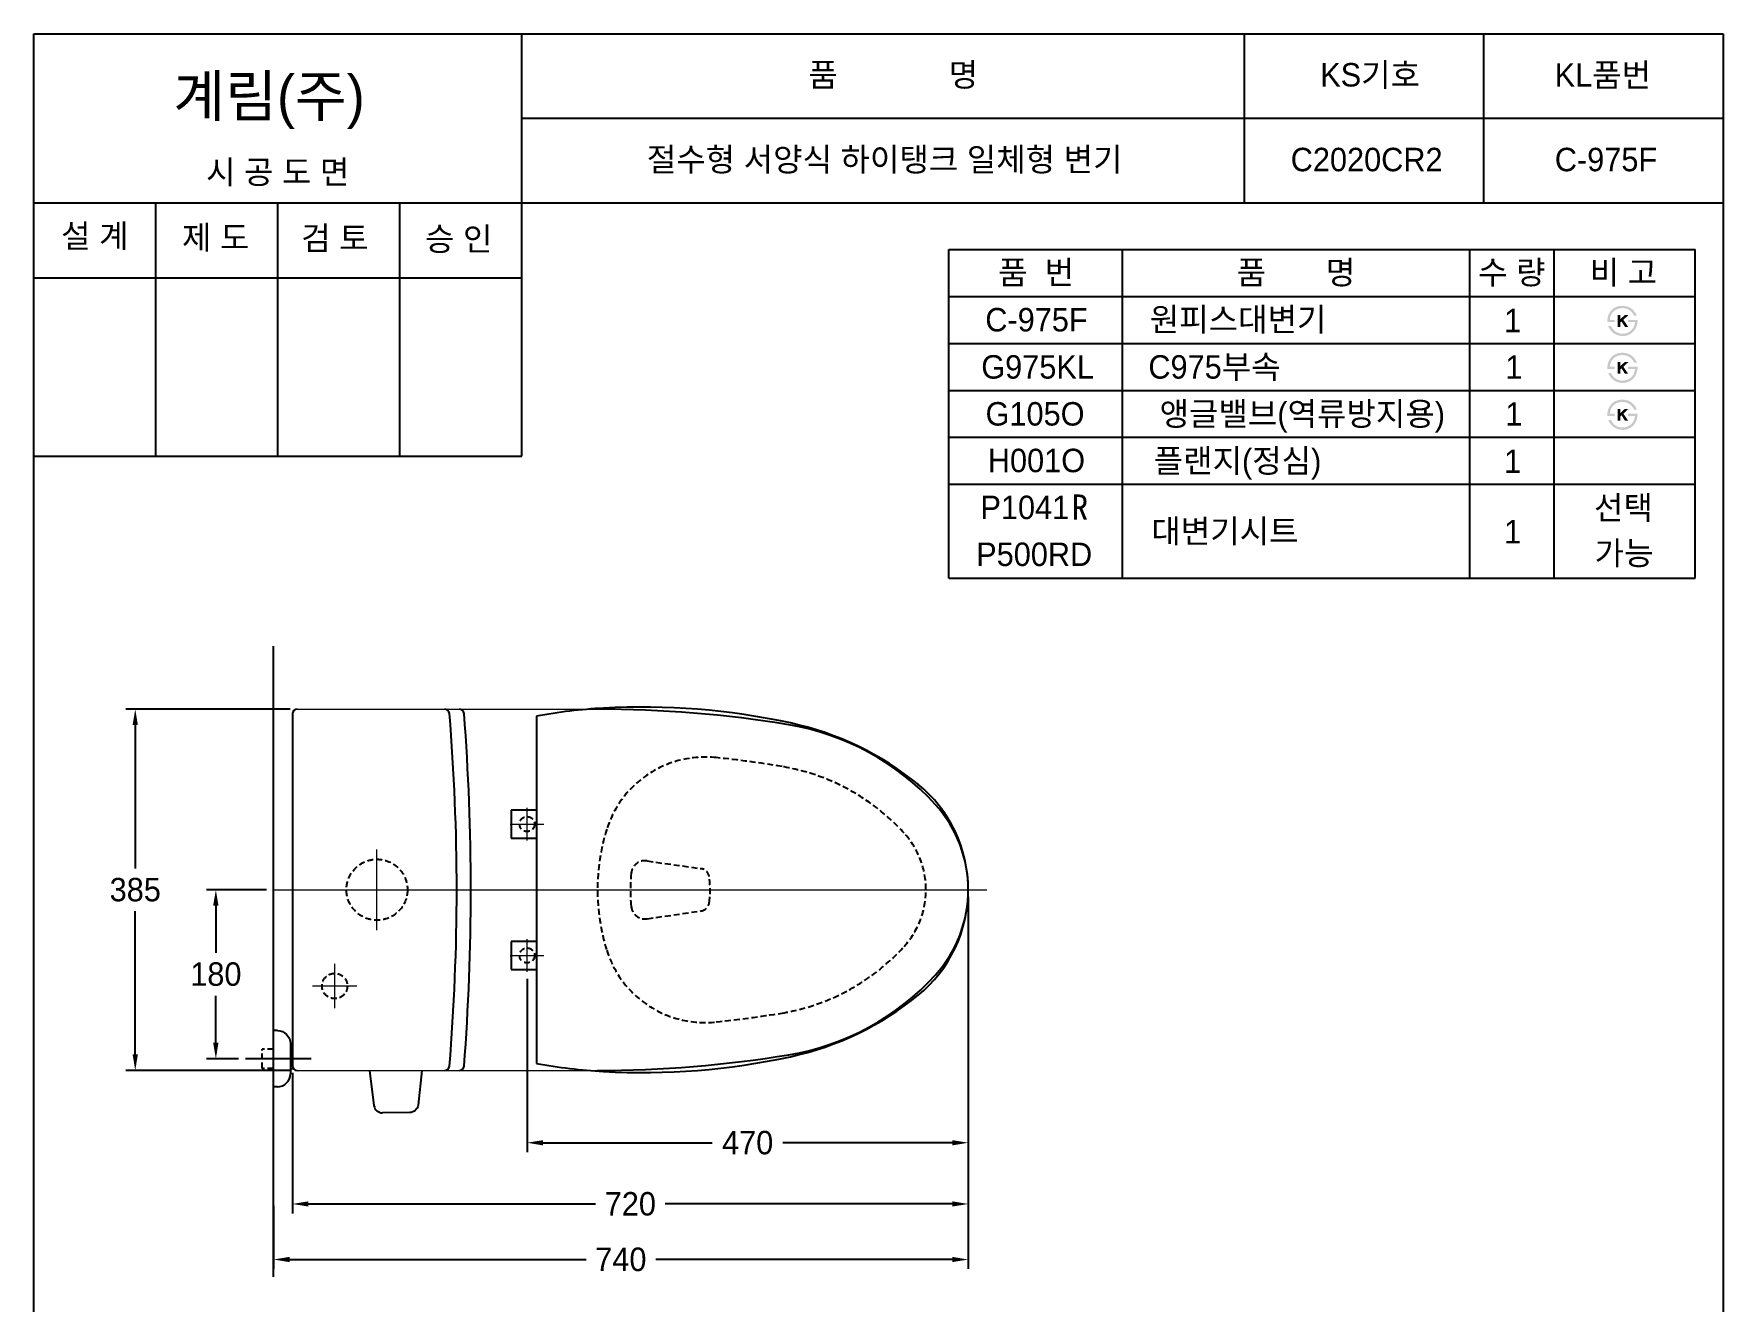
# Model space of a CAD drawing. Header units: millimetres. Extents: x 0 to 1800, y -67 to 2530.
# Drawn here: x 0 to 1800, y 1179 to 2530 of the extents above; entities that cross this region are included whole.
import ezdxf
from ezdxf.enums import TextEntityAlignment as Align
from ezdxf.lldxf.tags import DXFTag

# ---------------------------------------------------------------- set-up
doc = ezdxf.new("R2010")
doc.units = ezdxf.units.MM
doc.linetypes.add('DASHED2', pattern=[9.525, 6.35, -3.175])
for name, color, linetype in [('TEXT', 7, 'Continuous'), ('내부선 및 부속', 4, 'Continuous'), ('도각라인', 7, 'Continuous'), ('외형선', 3, 'Continuous'), ('점선', 6, 'DASHED2'), ('중심선', 1, 'DASHED'), ('치수선', 7, 'Continuous')]:
    doc.layers.add(name, color=color, linetype=linetype)
doc.styles.add('____', font='')
doc.styles.add('타이틀', font='H2GTRM.TTF', dxfattribs={"height": 25})
doc.styles.add('타이틀2(바탕체)', font='', dxfattribs={"height": 25})
doc.styles.get('____').set_extended_font_data('굴림')
doc.styles.get('타이틀2(바탕체)').set_extended_font_data('BatangChe')
tags = doc.linetypes.add('DASHDOT', pattern=[70, 31, -13, 13, -13]).pattern_tags.tags
tags[10:11] = [DXFTag(74, 4), DXFTag(75, 0), DXFTag(340, '0'), DXFTag(46, 0.0), DXFTag(50, 0.0), DXFTag(44, 0.0), DXFTag(45, 0.0)]
tags[8:9] = [DXFTag(74, 4), DXFTag(75, 0), DXFTag(340, '0'), DXFTag(46, 0.0), DXFTag(50, 0.0), DXFTag(44, 0.0), DXFTag(45, 0.0)]
tags[6:7] = [DXFTag(74, 4), DXFTag(75, 0), DXFTag(340, '0'), DXFTag(46, 0.0), DXFTag(50, 0.0), DXFTag(44, 0.0), DXFTag(45, 0.0)]
tags[4:5] = [DXFTag(74, 4), DXFTag(75, 0), DXFTag(340, '0'), DXFTag(46, 0.0), DXFTag(50, 0.0), DXFTag(44, 0.0), DXFTag(45, 0.0)]
tags = doc.linetypes.add('DASHED', pattern=[25.72, 12.86, -12.86]).pattern_tags.tags
tags[6:7] = [DXFTag(74, 4), DXFTag(75, 0), DXFTag(340, '0'), DXFTag(46, 0.0), DXFTag(50, 0.0), DXFTag(44, 0.0), DXFTag(45, 0.0)]
tags[4:5] = [DXFTag(74, 4), DXFTag(75, 0), DXFTag(340, '0'), DXFTag(46, 0.0), DXFTag(50, 0.0), DXFTag(44, 0.0), DXFTag(45, 0.0)]
doc.dimstyles.new('MSADIM', dxfattribs={"dimtxt": 33, "dimasz": 17, "dimexe": 10, "dimexo": 7.5, "dimgap": 10, "dimtad": 0, "dimtih": 1, "dimtoh": 1, "dimdec": 0, "dimzin": 1, "dimdsep": 46, "dimtxsty": '____', "dimcen": 11.25, "dimadec": 0, "dimazin": 0, "dimtfac": 1, "dimtdec": 0, "dimtix": 1, "dimtmove": 0, "dimatfit": 3, "dimfxl": 1, "dimtolj": 1, "dimtzin": 1, "dimarcsym": 0})

# ---------------------------------------------------------------- blocks, each defined once
blk = doc.blocks.new('*D3')
at = {"layer": '치수선', "color": 0, "linetype": 'Continuous', "lineweight": -2, "transparency": 16777216}
for p, q in [((273.1, 1810.3), (98.1, 1810.3)), ((108.1, 1793.3), (108.1, 1640.6)), ((108.1, 1442.3), (108.1, 1594.9)), ((273.1, 1425.3), (98.1, 1425.3))]:
    blk.add_line(p, q, dxfattribs=at)
at = {"layer": '치수선', "color": 0, "linetype": 'Continuous', "transparency": 16777216}
for points in [[(105.3, 1793.3), (110.9, 1793.3), (108.1, 1810.3)], [(105.3, 1442.3), (110.9, 1442.3), (108.1, 1425.3)]]:
    blk.add_solid(points, dxfattribs=at)
at = {"layer": '치수선', "color": 0, "linetype": 'Continuous', "transparency": 16777216, "insert": (108.1, 1617.8), "char_height": 25, "attachment_point": 5, "style": '____'}
blk.add_mtext('\\A1;385', dxfattribs=at)
blk = doc.blocks.new('*D4')
at = {"layer": '치수선', "color": 0, "linetype": 'Continuous', "lineweight": -2, "transparency": 16777216}
for p, q in [((995.6, 1610.3), (995.6, 1338.2)), ((525.6, 1522.8), (525.6, 1338.2)), ((542.6, 1348.2), (722.9, 1348.2)), ((978.6, 1348.2), (798.2, 1348.2))]:
    blk.add_line(p, q, dxfattribs=at)
at = {"layer": '치수선', "color": 0, "linetype": 'Continuous', "transparency": 16777216}
for points in [[(542.6, 1351), (542.6, 1345.4), (525.6, 1348.2)], [(978.6, 1351), (978.6, 1345.4), (995.6, 1348.2)]]:
    blk.add_solid(points, dxfattribs=at)
at = {"layer": '치수선', "color": 0, "linetype": 'Continuous', "transparency": 16777216, "insert": (760.6, 1348.2), "char_height": 25, "attachment_point": 5, "style": '____'}
blk.add_mtext('\\A1;470', dxfattribs=at)
blk = doc.blocks.new('*D5')
at = {"layer": '치수선', "color": 0, "linetype": 'Continuous', "lineweight": -2, "transparency": 16777216}
for p, q in [((995.6, 1610.3), (995.6, 1273)), ((275.6, 1422.8), (275.6, 1273)), ((292.6, 1283), (598.5, 1283)), ((978.6, 1283), (672.7, 1283))]:
    blk.add_line(p, q, dxfattribs=at)
at = {"layer": '치수선', "color": 0, "linetype": 'Continuous', "transparency": 16777216}
for points in [[(292.6, 1285.8), (292.6, 1280.2), (275.6, 1283)], [(978.6, 1285.8), (978.6, 1280.2), (995.6, 1283)]]:
    blk.add_solid(points, dxfattribs=at)
at = {"layer": '치수선', "color": 0, "linetype": 'Continuous', "transparency": 16777216, "insert": (635.6, 1283), "char_height": 25, "attachment_point": 5, "style": '____'}
blk.add_mtext('\\A1;720', dxfattribs=at)
blk = doc.blocks.new('*D9')
at = {"layer": '치수선', "color": 0, "linetype": 'Continuous', "lineweight": -2, "transparency": 16777216}
for p, q in [((248, 1617.8), (184, 1617.8)), ((194, 1600.8), (194, 1550.6)), ((194, 1454.8), (194, 1504.9)), ((218, 1437.8), (184, 1437.8))]:
    blk.add_line(p, q, dxfattribs=at)
at = {"layer": '치수선', "color": 0, "linetype": 'Continuous', "transparency": 16777216}
for points in [[(191.1, 1600.8), (196.8, 1600.8), (194, 1617.8)], [(191.1, 1454.8), (196.8, 1454.8), (194, 1437.8)]]:
    blk.add_solid(points, dxfattribs=at)
at = {"layer": '치수선', "color": 0, "linetype": 'Continuous', "transparency": 16777216, "insert": (194, 1527.8), "char_height": 25, "attachment_point": 5, "style": '____'}
blk.add_mtext('\\A1;180', dxfattribs=at)
blk = doc.blocks.new('*D11')
at = {"layer": '치수선', "color": 0, "linetype": 'Continuous', "lineweight": -2, "transparency": 16777216}
for p, q in [((995.6, 1610.3), (995.6, 1213.8)), ((255.5, 1281), (255.5, 1213.8)), ((272.5, 1223.8), (588.4, 1223.8)), ((978.6, 1223.8), (662.7, 1223.8))]:
    blk.add_line(p, q, dxfattribs=at)
at = {"layer": '치수선', "color": 0, "linetype": 'Continuous', "transparency": 16777216}
for points in [[(272.5, 1226.6), (272.5, 1221), (255.5, 1223.8)], [(978.6, 1226.6), (978.6, 1221), (995.6, 1223.8)]]:
    blk.add_solid(points, dxfattribs=at)
at = {"layer": '치수선', "color": 0, "linetype": 'Continuous', "transparency": 16777216, "insert": (625.5, 1223.8), "char_height": 25, "attachment_point": 5, "style": '____'}
blk.add_mtext('\\A1;740', dxfattribs=at)

msp = doc.modelspace()

# ---------------------------------------------------------------- hatches: boundary and pattern name
at = {"layer": 'TEXT'}
for points in [[(1676.6, 2222.8), (1676.6, 2223.2), (1676.6, 2223.6), (1676.5, 2224), (1676.6, 2224.4), (1676.6, 2224.8), (1676.6, 2225.2), (1676.6, 2225.6), (1676.7, 2226), (1676.7, 2226.4), (1676.8, 2226.8), (1676.8, 2227.2), (1676.9, 2227.6), (1677, 2228), (1677.1, 2228.4), (1677.2, 2228.8), (1677.3, 2229.1), (1677.4, 2229.5), (1677.5, 2229.9), (1677.7, 2230.3), (1677.8, 2230.6), (1678, 2231), (1678.1, 2231.4), (1678.3, 2231.7), (1678.5, 2232.1), (1678.7, 2232.4), (1678.9, 2232.7), (1679.1, 2233.1), (1679.3, 2233.4), (1679.5, 2233.7), (1679.7, 2234), (1680, 2234.3), (1680.5, 2234.9), (1680.8, 2235.2), (1681, 2235.5), (1681.3, 2235.8), (1681.6, 2236.1), (1681.9, 2236.4), (1682.2, 2236.6), (1682.5, 2236.9), (1682.8, 2237.1), (1683.2, 2237.4), (1683.5, 2237.6), (1683.8, 2237.8), (1684.2, 2238), (1684.5, 2238.2), (1684.9, 2238.4), (1685.2, 2238.6), (1685.7, 2238.7), (1686.1, 2238.9), (1686.5, 2239.1), (1686.9, 2239.2), (1687.3, 2239.4), (1687.8, 2239.5), (1688.2, 2239.6), (1688.6, 2239.7), (1689.1, 2239.8), (1689.5, 2239.9), (1690, 2239.9), (1690.5, 2240), (1691, 2240), (1691.4, 2240.1), (1691.9, 2240.1), (1692.4, 2240.1), (1693.2, 2240.1), (1693.6, 2240.1), (1693.9, 2240), (1694.3, 2240), (1694.7, 2240), (1695, 2239.9), (1695.4, 2239.9), (1695.7, 2239.8), (1696.1, 2239.7), (1696.4, 2239.7), (1696.8, 2239.6), (1697.1, 2239.5), (1697.4, 2239.4), (1697.8, 2239.3), (1698.1, 2239.2), (1698.4, 2239.1), (1698.7, 2239), (1699, 2238.9), (1699.4, 2238.7), (1699.7, 2238.6), (1700, 2238.5), (1700.3, 2238.3), (1700.6, 2238.2), (1700.8, 2238), (1701.1, 2237.8), (1701.4, 2237.7), (1701.7, 2237.5), (1702, 2237.3), (1702.2, 2237.1), (1702.5, 2236.9), (1702.8, 2236.7), (1703.2, 2236.4), (1703.6, 2236), (1704, 2235.6), (1704.4, 2235.2), (1704.8, 2234.8), (1705.1, 2234.4), (1705.5, 2234), (1705.8, 2233.6), (1706.1, 2233.1), (1706.4, 2232.6), (1706.7, 2232.2), (1707, 2231.7), (1707.3, 2231.1), (1707.5, 2230.6), (1707.8, 2230.1), (1708, 2229.5), (1708, 2229.5), (1704.9, 2229.5), (1704.9, 2229.5), (1704.8, 2229.7), (1704.8, 2229.9), (1704.7, 2230.1), (1704.6, 2230.2), (1704.6, 2230.4), (1704.5, 2230.6), (1704.4, 2230.7), (1704.3, 2230.9), (1704.2, 2231.1), (1704.1, 2231.2), (1704, 2231.4), (1703.9, 2231.6), (1703.8, 2231.7), (1703.7, 2231.9), (1703.6, 2232.1), (1703.5, 2232.2), (1703.3, 2232.4), (1703.2, 2232.6), (1702.9, 2232.9), (1702.7, 2233.2), (1702.4, 2233.5), (1702.1, 2233.8), (1701.7, 2234.1), (1701.4, 2234.4), (1701, 2234.7), (1700.8, 2234.9), (1700.6, 2235.1), (1700.3, 2235.2), (1700.1, 2235.4), (1699.9, 2235.5), (1699.6, 2235.7), (1699.4, 2235.8), (1699.1, 2236), (1698.9, 2236.1), (1698.6, 2236.2), (1698.4, 2236.4), (1698.1, 2236.5), (1697.9, 2236.6), (1697.6, 2236.7), (1697.4, 2236.8), (1697.1, 2236.9), (1696.8, 2237), (1696.6, 2237), (1696.3, 2237.1), (1696.1, 2237.2), (1695.8, 2237.3), (1695.5, 2237.3), (1695.2, 2237.4), (1695, 2237.4), (1694.7, 2237.5), (1694.4, 2237.5), (1694.1, 2237.5), (1693.8, 2237.6), (1693.6, 2237.6), (1693.3, 2237.6), (1693, 2237.6), (1692.7, 2237.6), (1692.3, 2237.6), (1692, 2237.6), (1691.7, 2237.6), (1691.3, 2237.5), (1691, 2237.5), (1690.7, 2237.5), (1690.3, 2237.4), (1690, 2237.4), (1689.7, 2237.3), (1689.4, 2237.3), (1689.1, 2237.2), (1688.8, 2237.1), (1688.5, 2237), (1688.2, 2237), (1687.9, 2236.9), (1687.6, 2236.8), (1687.3, 2236.7), (1687, 2236.5), (1686.7, 2236.4), (1686.5, 2236.3), (1686.2, 2236.2), (1685.9, 2236), (1685.6, 2235.9), (1685.4, 2235.7), (1685.1, 2235.6), (1684.9, 2235.4), (1684.6, 2235.2), (1684.4, 2235), (1684.1, 2234.9), (1683.9, 2234.7), (1683.7, 2234.5), (1683.4, 2234.3), (1683.2, 2234), (1683, 2233.8), (1682.7, 2233.6), (1682.5, 2233.4), (1682.3, 2233.1), (1682.1, 2232.9), (1681.9, 2232.6), (1681.7, 2232.4), (1681.6, 2232.1), (1681.4, 2231.9), (1681.2, 2231.6), (1681.1, 2231.4), (1680.9, 2231.1), (1680.8, 2230.8), (1680.6, 2230.5), (1680.5, 2230.3), (1680.4, 2230), (1680.3, 2229.7), (1680.2, 2229.4), (1680, 2229.1), (1680, 2228.8), (1679.9, 2228.5), (1679.8, 2228.2), (1679.7, 2227.8), (1679.6, 2227.5), (1679.6, 2227.2), (1679.5, 2226.9), (1679.5, 2226.5), (1679.4, 2226.2), (1679.4, 2225.8), (1679.4, 2225.5), (1679.3, 2225.1), (1679.3, 2225.1), (1684.5, 2225.1), (1684.5, 2225.1), (1684.5, 2225.1), (1684.5, 2222.8), (1684.5, 2222.8), (1684.5, 2222.8), (1676.6, 2222.8)], [(1708.7, 2225.1), (1708.8, 2224.7), (1708.7, 2224.3), (1708.7, 2223.8), (1708.7, 2223.4), (1708.7, 2223), (1708.6, 2222.5), (1708.6, 2222.1), (1708.5, 2221.7), (1708.5, 2221.3), (1708.4, 2220.9), (1708.3, 2220.4), (1708.2, 2220), (1708.1, 2219.6), (1708, 2219.2), (1707.8, 2218.8), (1707.7, 2218.4), (1707.6, 2218), (1707.4, 2217.6), (1707.3, 2217.3), (1707.1, 2216.9), (1706.9, 2216.5), (1706.7, 2216.2), (1706.6, 2215.8), (1706.4, 2215.5), (1706.2, 2215.1), (1705.9, 2214.8), (1705.7, 2214.5), (1705.5, 2214.2), (1705.3, 2213.8), (1705, 2213.5), (1704.8, 2213.2), (1704.5, 2212.9), (1704.2, 2212.6), (1704, 2212.4), (1703.7, 2212.1), (1703.4, 2211.8), (1703.1, 2211.6), (1702.8, 2211.3), (1702.5, 2211.1), (1702.2, 2210.8), (1701.9, 2210.6), (1701.6, 2210.4), (1701.2, 2210.2), (1700.9, 2210), (1700.6, 2209.8), (1700.2, 2209.6), (1699.9, 2209.4), (1699.5, 2209.3), (1699.2, 2209.1), (1698.8, 2209), (1698.4, 2208.8), (1698, 2208.7), (1697.7, 2208.6), (1697.3, 2208.5), (1696.9, 2208.4), (1696.5, 2208.3), (1696.1, 2208.2), (1695.7, 2208.1), (1695.3, 2208.1), (1694.9, 2208), (1694.5, 2208), (1694.1, 2208), (1693.7, 2207.9), (1693.3, 2207.9), (1692.6, 2207.9), (1692, 2208), (1691.3, 2208), (1690.7, 2208.1), (1690.1, 2208.2), (1689.8, 2208.2), (1689.5, 2208.3), (1689.2, 2208.3), (1688.9, 2208.4), (1688.6, 2208.5), (1688.3, 2208.6), (1688, 2208.6), (1687.7, 2208.7), (1687.4, 2208.8), (1687.1, 2208.9), (1686.8, 2209), (1686.6, 2209.1), (1686.3, 2209.2), (1686, 2209.4), (1685.7, 2209.5), (1685.5, 2209.6), (1685.2, 2209.7), (1684.9, 2209.9), (1684.7, 2210), (1684.4, 2210.2), (1684.1, 2210.3), (1683.6, 2210.7), (1683.4, 2210.8), (1683.1, 2211), (1682.8, 2211.2), (1682.6, 2211.4), (1682.4, 2211.6), (1682.1, 2211.8), (1681.9, 2212), (1681.6, 2212.2), (1681.4, 2212.5), (1681.2, 2212.7), (1681, 2212.9), (1680.8, 2213.1), (1680.5, 2213.4), (1680.3, 2213.6), (1680.1, 2213.9), (1679.9, 2214.1), (1679.7, 2214.4), (1679.6, 2214.6), (1679.4, 2214.9), (1679.2, 2215.2), (1679, 2215.5), (1678.8, 2215.7), (1678.7, 2216), (1678.5, 2216.3), (1678.3, 2216.6), (1678.2, 2216.9), (1678, 2217.2), (1677.8, 2217.8), (1677.5, 2218.5), (1677.5, 2218.5), (1680.4, 2218.5), (1680.4, 2218.5), (1680.7, 2218.1), (1680.9, 2217.6), (1681.1, 2217.2), (1681.4, 2216.9), (1681.6, 2216.5), (1681.9, 2216.1), (1682.1, 2215.8), (1682.4, 2215.4), (1682.7, 2215.1), (1682.9, 2214.8), (1683.2, 2214.5), (1683.5, 2214.2), (1683.8, 2213.9), (1684.1, 2213.6), (1684.4, 2213.3), (1684.7, 2213.1), (1684.9, 2212.9), (1685.2, 2212.7), (1685.4, 2212.6), (1685.6, 2212.4), (1685.9, 2212.3), (1686.1, 2212.1), (1686.3, 2212), (1686.6, 2211.9), (1686.8, 2211.7), (1687.1, 2211.6), (1687.3, 2211.5), (1687.6, 2211.4), (1687.9, 2211.3), (1688.1, 2211.2), (1688.4, 2211.1), (1688.7, 2211), (1688.9, 2211), (1689.2, 2210.9), (1689.5, 2210.8), (1689.8, 2210.8), (1690, 2210.7), (1690.3, 2210.7), (1690.6, 2210.6), (1690.9, 2210.6), (1691.2, 2210.6), (1691.5, 2210.5), (1691.8, 2210.5), (1692.1, 2210.5), (1692.4, 2210.5), (1692.7, 2210.5), (1693, 2210.5), (1693.9, 2210.5), (1694.1, 2210.6), (1694.4, 2210.6), (1694.7, 2210.6), (1694.9, 2210.6), (1695.2, 2210.7), (1695.5, 2210.7), (1695.7, 2210.8), (1696, 2210.8), (1696.3, 2210.9), (1696.5, 2210.9), (1696.8, 2211), (1697, 2211.1), (1697.3, 2211.2), (1697.5, 2211.2), (1697.8, 2211.3), (1698, 2211.4), (1698.3, 2211.5), (1698.5, 2211.6), (1698.8, 2211.8), (1699, 2211.9), (1699.2, 2212), (1699.5, 2212.1), (1699.7, 2212.3), (1699.9, 2212.4), (1700.2, 2212.6), (1700.4, 2212.7), (1700.6, 2212.9), (1700.9, 2213), (1701.1, 2213.2), (1701.3, 2213.4), (1701.6, 2213.6), (1701.8, 2213.8), (1702, 2214), (1702.3, 2214.3), (1702.5, 2214.5), (1702.7, 2214.8), (1702.9, 2215), (1703.2, 2215.3), (1703.3, 2215.5), (1703.5, 2215.8), (1703.7, 2216), (1703.9, 2216.3), (1704.1, 2216.6), (1704.2, 2216.9), (1704.4, 2217.2), (1704.5, 2217.4), (1704.7, 2217.7), (1704.8, 2218), (1704.9, 2218.3), (1705.1, 2218.7), (1705.2, 2219), (1705.3, 2219.3), (1705.4, 2219.6), (1705.5, 2220), (1705.6, 2220.3), (1705.6, 2220.6), (1705.7, 2221), (1705.8, 2221.3), (1705.8, 2221.7), (1705.9, 2222.1), (1705.9, 2222.4), (1705.9, 2222.8), (1705.9, 2222.8), (1698.5, 2222.8), (1698.5, 2222.8), (1698.5, 2222.8), (1698.5, 2225.1), (1698.5, 2225.1), (1698.5, 2225.1), (1708.7, 2225.1)], [(1690.3, 2225.8), (1695.1, 2230.2), (1699, 2230.2), (1693.6, 2225.2), (1698.7, 2217.7), (1695.3, 2217.7), (1691.7, 2223.4), (1690.3, 2222.2), (1690.3, 2217.7), (1687.4, 2217.7), (1687.4, 2230.3), (1690.3, 2230.3)], [(1676.6, 2172.8), (1676.6, 2173.2), (1676.6, 2173.6), (1676.5, 2174), (1676.6, 2174.4), (1676.6, 2174.8), (1676.6, 2175.2), (1676.6, 2175.6), (1676.7, 2176), (1676.7, 2176.4), (1676.8, 2176.8), (1676.8, 2177.2), (1676.9, 2177.6), (1677, 2178), (1677.1, 2178.4), (1677.2, 2178.8), (1677.3, 2179.1), (1677.4, 2179.5), (1677.5, 2179.9), (1677.7, 2180.3), (1677.8, 2180.6), (1678, 2181), (1678.1, 2181.4), (1678.3, 2181.7), (1678.5, 2182.1), (1678.7, 2182.4), (1678.9, 2182.7), (1679.1, 2183.1), (1679.3, 2183.4), (1679.5, 2183.7), (1679.7, 2184), (1680, 2184.3), (1680.5, 2184.9), (1680.8, 2185.2), (1681, 2185.5), (1681.3, 2185.8), (1681.6, 2186.1), (1681.9, 2186.4), (1682.2, 2186.6), (1682.5, 2186.9), (1682.8, 2187.1), (1683.2, 2187.4), (1683.5, 2187.6), (1683.8, 2187.8), (1684.2, 2188), (1684.5, 2188.2), (1684.9, 2188.4), (1685.2, 2188.6), (1685.7, 2188.7), (1686.1, 2188.9), (1686.5, 2189.1), (1686.9, 2189.2), (1687.3, 2189.4), (1687.8, 2189.5), (1688.2, 2189.6), (1688.6, 2189.7), (1689.1, 2189.8), (1689.5, 2189.9), (1690, 2189.9), (1690.5, 2190), (1691, 2190), (1691.4, 2190.1), (1691.9, 2190.1), (1692.4, 2190.1), (1693.2, 2190.1), (1693.6, 2190.1), (1693.9, 2190), (1694.3, 2190), (1694.7, 2190), (1695, 2189.9), (1695.4, 2189.9), (1695.7, 2189.8), (1696.1, 2189.7), (1696.4, 2189.7), (1696.8, 2189.6), (1697.1, 2189.5), (1697.4, 2189.4), (1697.8, 2189.3), (1698.1, 2189.2), (1698.4, 2189.1), (1698.7, 2189), (1699, 2188.9), (1699.4, 2188.7), (1699.7, 2188.6), (1700, 2188.5), (1700.3, 2188.3), (1700.6, 2188.2), (1700.8, 2188), (1701.1, 2187.8), (1701.4, 2187.7), (1701.7, 2187.5), (1702, 2187.3), (1702.2, 2187.1), (1702.5, 2186.9), (1702.8, 2186.7), (1703.2, 2186.4), (1703.6, 2186), (1704, 2185.6), (1704.4, 2185.2), (1704.8, 2184.8), (1705.1, 2184.4), (1705.5, 2184), (1705.8, 2183.6), (1706.1, 2183.1), (1706.4, 2182.6), (1706.7, 2182.2), (1707, 2181.7), (1707.3, 2181.1), (1707.5, 2180.6), (1707.8, 2180.1), (1708, 2179.5), (1708, 2179.5), (1704.9, 2179.5), (1704.9, 2179.5), (1704.8, 2179.7), (1704.8, 2179.9), (1704.7, 2180.1), (1704.6, 2180.2), (1704.6, 2180.4), (1704.5, 2180.6), (1704.4, 2180.7), (1704.3, 2180.9), (1704.2, 2181.1), (1704.1, 2181.2), (1704, 2181.4), (1703.9, 2181.6), (1703.8, 2181.7), (1703.7, 2181.9), (1703.6, 2182.1), (1703.5, 2182.2), (1703.3, 2182.4), (1703.2, 2182.6), (1702.9, 2182.9), (1702.7, 2183.2), (1702.4, 2183.5), (1702.1, 2183.8), (1701.7, 2184.1), (1701.4, 2184.4), (1701, 2184.7), (1700.8, 2184.9), (1700.6, 2185.1), (1700.3, 2185.2), (1700.1, 2185.4), (1699.9, 2185.5), (1699.6, 2185.7), (1699.4, 2185.8), (1699.1, 2186), (1698.9, 2186.1), (1698.6, 2186.2), (1698.4, 2186.4), (1698.1, 2186.5), (1697.9, 2186.6), (1697.6, 2186.7), (1697.4, 2186.8), (1697.1, 2186.9), (1696.8, 2187), (1696.6, 2187), (1696.3, 2187.1), (1696.1, 2187.2), (1695.8, 2187.3), (1695.5, 2187.3), (1695.2, 2187.4), (1695, 2187.4), (1694.7, 2187.5), (1694.4, 2187.5), (1694.1, 2187.5), (1693.8, 2187.6), (1693.6, 2187.6), (1693.3, 2187.6), (1693, 2187.6), (1692.7, 2187.6), (1692.3, 2187.6), (1692, 2187.6), (1691.7, 2187.6), (1691.3, 2187.5), (1691, 2187.5), (1690.7, 2187.5), (1690.3, 2187.4), (1690, 2187.4), (1689.7, 2187.3), (1689.4, 2187.3), (1689.1, 2187.2), (1688.8, 2187.1), (1688.5, 2187), (1688.2, 2187), (1687.9, 2186.9), (1687.6, 2186.8), (1687.3, 2186.7), (1687, 2186.5), (1686.7, 2186.4), (1686.5, 2186.3), (1686.2, 2186.2), (1685.9, 2186), (1685.6, 2185.9), (1685.4, 2185.7), (1685.1, 2185.6), (1684.9, 2185.4), (1684.6, 2185.2), (1684.4, 2185), (1684.1, 2184.9), (1683.9, 2184.7), (1683.7, 2184.5), (1683.4, 2184.3), (1683.2, 2184), (1683, 2183.8), (1682.7, 2183.6), (1682.5, 2183.4), (1682.3, 2183.1), (1682.1, 2182.9), (1681.9, 2182.6), (1681.7, 2182.4), (1681.6, 2182.1), (1681.4, 2181.9), (1681.2, 2181.6), (1681.1, 2181.4), (1680.9, 2181.1), (1680.8, 2180.8), (1680.6, 2180.5), (1680.5, 2180.3), (1680.4, 2180), (1680.3, 2179.7), (1680.2, 2179.4), (1680, 2179.1), (1680, 2178.8), (1679.9, 2178.5), (1679.8, 2178.2), (1679.7, 2177.8), (1679.6, 2177.5), (1679.6, 2177.2), (1679.5, 2176.9), (1679.5, 2176.5), (1679.4, 2176.2), (1679.4, 2175.8), (1679.4, 2175.5), (1679.3, 2175.1), (1679.3, 2175.1), (1684.5, 2175.1), (1684.5, 2175.1), (1684.5, 2175.1), (1684.5, 2172.8), (1684.5, 2172.8), (1684.5, 2172.8), (1676.6, 2172.8)], [(1690.3, 2175.8), (1695.1, 2180.2), (1699, 2180.2), (1693.6, 2175.2), (1698.7, 2167.7), (1695.3, 2167.7), (1691.7, 2173.4), (1690.3, 2172.2), (1690.3, 2167.7), (1687.4, 2167.7), (1687.4, 2180.3), (1690.3, 2180.3)], [(1708.7, 2175.1), (1708.8, 2174.7), (1708.7, 2174.3), (1708.7, 2173.8), (1708.7, 2173.4), (1708.7, 2173), (1708.6, 2172.5), (1708.6, 2172.1), (1708.5, 2171.7), (1708.5, 2171.3), (1708.4, 2170.9), (1708.3, 2170.4), (1708.2, 2170), (1708.1, 2169.6), (1708, 2169.2), (1707.8, 2168.8), (1707.7, 2168.4), (1707.6, 2168), (1707.4, 2167.6), (1707.3, 2167.3), (1707.1, 2166.9), (1706.9, 2166.5), (1706.7, 2166.2), (1706.6, 2165.8), (1706.4, 2165.5), (1706.2, 2165.1), (1705.9, 2164.8), (1705.7, 2164.5), (1705.5, 2164.2), (1705.3, 2163.8), (1705, 2163.5), (1704.8, 2163.2), (1704.5, 2162.9), (1704.2, 2162.6), (1704, 2162.4), (1703.7, 2162.1), (1703.4, 2161.8), (1703.1, 2161.6), (1702.8, 2161.3), (1702.5, 2161.1), (1702.2, 2160.8), (1701.9, 2160.6), (1701.6, 2160.4), (1701.2, 2160.2), (1700.9, 2160), (1700.6, 2159.8), (1700.2, 2159.6), (1699.9, 2159.4), (1699.5, 2159.3), (1699.2, 2159.1), (1698.8, 2159), (1698.4, 2158.8), (1698, 2158.7), (1697.7, 2158.6), (1697.3, 2158.5), (1696.9, 2158.4), (1696.5, 2158.3), (1696.1, 2158.2), (1695.7, 2158.1), (1695.3, 2158.1), (1694.9, 2158), (1694.5, 2158), (1694.1, 2158), (1693.7, 2157.9), (1693.3, 2157.9), (1692.6, 2157.9), (1692, 2158), (1691.3, 2158), (1690.7, 2158.1), (1690.1, 2158.2), (1689.8, 2158.2), (1689.5, 2158.3), (1689.2, 2158.3), (1688.9, 2158.4), (1688.6, 2158.5), (1688.3, 2158.6), (1688, 2158.6), (1687.7, 2158.7), (1687.4, 2158.8), (1687.1, 2158.9), (1686.8, 2159), (1686.6, 2159.1), (1686.3, 2159.2), (1686, 2159.4), (1685.7, 2159.5), (1685.5, 2159.6), (1685.2, 2159.7), (1684.9, 2159.9), (1684.7, 2160), (1684.4, 2160.2), (1684.1, 2160.3), (1683.6, 2160.7), (1683.4, 2160.8), (1683.1, 2161), (1682.8, 2161.2), (1682.6, 2161.4), (1682.4, 2161.6), (1682.1, 2161.8), (1681.9, 2162), (1681.6, 2162.2), (1681.4, 2162.5), (1681.2, 2162.7), (1681, 2162.9), (1680.8, 2163.1), (1680.5, 2163.4), (1680.3, 2163.6), (1680.1, 2163.9), (1679.9, 2164.1), (1679.7, 2164.4), (1679.6, 2164.6), (1679.4, 2164.9), (1679.2, 2165.2), (1679, 2165.5), (1678.8, 2165.7), (1678.7, 2166), (1678.5, 2166.3), (1678.3, 2166.6), (1678.2, 2166.9), (1678, 2167.2), (1677.8, 2167.8), (1677.5, 2168.5), (1677.5, 2168.5), (1680.4, 2168.5), (1680.4, 2168.5), (1680.7, 2168.1), (1680.9, 2167.6), (1681.1, 2167.2), (1681.4, 2166.9), (1681.6, 2166.5), (1681.9, 2166.1), (1682.1, 2165.8), (1682.4, 2165.4), (1682.7, 2165.1), (1682.9, 2164.8), (1683.2, 2164.5), (1683.5, 2164.2), (1683.8, 2163.9), (1684.1, 2163.6), (1684.4, 2163.3), (1684.7, 2163.1), (1684.9, 2162.9), (1685.2, 2162.7), (1685.4, 2162.6), (1685.6, 2162.4), (1685.9, 2162.3), (1686.1, 2162.1), (1686.3, 2162), (1686.6, 2161.9), (1686.8, 2161.7), (1687.1, 2161.6), (1687.3, 2161.5), (1687.6, 2161.4), (1687.9, 2161.3), (1688.1, 2161.2), (1688.4, 2161.1), (1688.7, 2161), (1688.9, 2161), (1689.2, 2160.9), (1689.5, 2160.8), (1689.8, 2160.8), (1690, 2160.7), (1690.3, 2160.7), (1690.6, 2160.6), (1690.9, 2160.6), (1691.2, 2160.6), (1691.5, 2160.5), (1691.8, 2160.5), (1692.1, 2160.5), (1692.4, 2160.5), (1692.7, 2160.5), (1693, 2160.5), (1693.9, 2160.5), (1694.1, 2160.6), (1694.4, 2160.6), (1694.7, 2160.6), (1694.9, 2160.6), (1695.2, 2160.7), (1695.5, 2160.7), (1695.7, 2160.8), (1696, 2160.8), (1696.3, 2160.9), (1696.5, 2160.9), (1696.8, 2161), (1697, 2161.1), (1697.3, 2161.2), (1697.5, 2161.2), (1697.8, 2161.3), (1698, 2161.4), (1698.3, 2161.5), (1698.5, 2161.6), (1698.8, 2161.8), (1699, 2161.9), (1699.2, 2162), (1699.5, 2162.1), (1699.7, 2162.3), (1699.9, 2162.4), (1700.2, 2162.6), (1700.4, 2162.7), (1700.6, 2162.9), (1700.9, 2163), (1701.1, 2163.2), (1701.3, 2163.4), (1701.6, 2163.6), (1701.8, 2163.8), (1702, 2164), (1702.3, 2164.3), (1702.5, 2164.5), (1702.7, 2164.8), (1702.9, 2165), (1703.2, 2165.3), (1703.3, 2165.5), (1703.5, 2165.8), (1703.7, 2166), (1703.9, 2166.3), (1704.1, 2166.6), (1704.2, 2166.9), (1704.4, 2167.2), (1704.5, 2167.4), (1704.7, 2167.7), (1704.8, 2168), (1704.9, 2168.3), (1705.1, 2168.7), (1705.2, 2169), (1705.3, 2169.3), (1705.4, 2169.6), (1705.5, 2170), (1705.6, 2170.3), (1705.6, 2170.6), (1705.7, 2171), (1705.8, 2171.3), (1705.8, 2171.7), (1705.9, 2172.1), (1705.9, 2172.4), (1705.9, 2172.8), (1705.9, 2172.8), (1698.5, 2172.8), (1698.5, 2172.8), (1698.5, 2172.8), (1698.5, 2175.1), (1698.5, 2175.1), (1698.5, 2175.1), (1708.7, 2175.1)], [(1676.6, 2122.8), (1676.6, 2123.2), (1676.6, 2123.6), (1676.5, 2124), (1676.6, 2124.4), (1676.6, 2124.8), (1676.6, 2125.2), (1676.6, 2125.6), (1676.7, 2126), (1676.7, 2126.4), (1676.8, 2126.8), (1676.8, 2127.2), (1676.9, 2127.6), (1677, 2128), (1677.1, 2128.4), (1677.2, 2128.8), (1677.3, 2129.1), (1677.4, 2129.5), (1677.5, 2129.9), (1677.7, 2130.3), (1677.8, 2130.6), (1678, 2131), (1678.1, 2131.4), (1678.3, 2131.7), (1678.5, 2132.1), (1678.7, 2132.4), (1678.9, 2132.7), (1679.1, 2133.1), (1679.3, 2133.4), (1679.5, 2133.7), (1679.7, 2134), (1680, 2134.3), (1680.5, 2134.9), (1680.8, 2135.2), (1681, 2135.5), (1681.3, 2135.8), (1681.6, 2136.1), (1681.9, 2136.4), (1682.2, 2136.6), (1682.5, 2136.9), (1682.8, 2137.1), (1683.2, 2137.4), (1683.5, 2137.6), (1683.8, 2137.8), (1684.2, 2138), (1684.5, 2138.2), (1684.9, 2138.4), (1685.2, 2138.6), (1685.7, 2138.7), (1686.1, 2138.9), (1686.5, 2139.1), (1686.9, 2139.2), (1687.3, 2139.4), (1687.8, 2139.5), (1688.2, 2139.6), (1688.6, 2139.7), (1689.1, 2139.8), (1689.5, 2139.9), (1690, 2139.9), (1690.5, 2140), (1691, 2140), (1691.4, 2140.1), (1691.9, 2140.1), (1692.4, 2140.1), (1693.2, 2140.1), (1693.6, 2140.1), (1693.9, 2140), (1694.3, 2140), (1694.7, 2140), (1695, 2139.9), (1695.4, 2139.9), (1695.7, 2139.8), (1696.1, 2139.7), (1696.4, 2139.7), (1696.8, 2139.6), (1697.1, 2139.5), (1697.4, 2139.4), (1697.8, 2139.3), (1698.1, 2139.2), (1698.4, 2139.1), (1698.7, 2139), (1699, 2138.9), (1699.4, 2138.7), (1699.7, 2138.6), (1700, 2138.5), (1700.3, 2138.3), (1700.6, 2138.2), (1700.8, 2138), (1701.1, 2137.8), (1701.4, 2137.7), (1701.7, 2137.5), (1702, 2137.3), (1702.2, 2137.1), (1702.5, 2136.9), (1702.8, 2136.7), (1703.2, 2136.4), (1703.6, 2136), (1704, 2135.6), (1704.4, 2135.2), (1704.8, 2134.8), (1705.1, 2134.4), (1705.5, 2134), (1705.8, 2133.6), (1706.1, 2133.1), (1706.4, 2132.6), (1706.7, 2132.2), (1707, 2131.7), (1707.3, 2131.1), (1707.5, 2130.6), (1707.8, 2130.1), (1708, 2129.5), (1708, 2129.5), (1704.9, 2129.5), (1704.9, 2129.5), (1704.8, 2129.7), (1704.8, 2129.9), (1704.7, 2130.1), (1704.6, 2130.2), (1704.6, 2130.4), (1704.5, 2130.6), (1704.4, 2130.7), (1704.3, 2130.9), (1704.2, 2131.1), (1704.1, 2131.2), (1704, 2131.4), (1703.9, 2131.6), (1703.8, 2131.7), (1703.7, 2131.9), (1703.6, 2132.1), (1703.5, 2132.2), (1703.3, 2132.4), (1703.2, 2132.6), (1702.9, 2132.9), (1702.7, 2133.2), (1702.4, 2133.5), (1702.1, 2133.8), (1701.7, 2134.1), (1701.4, 2134.4), (1701, 2134.7), (1700.8, 2134.9), (1700.6, 2135.1), (1700.3, 2135.2), (1700.1, 2135.4), (1699.9, 2135.5), (1699.6, 2135.7), (1699.4, 2135.8), (1699.1, 2136), (1698.9, 2136.1), (1698.6, 2136.2), (1698.4, 2136.4), (1698.1, 2136.5), (1697.9, 2136.6), (1697.6, 2136.7), (1697.4, 2136.8), (1697.1, 2136.9), (1696.8, 2137), (1696.6, 2137), (1696.3, 2137.1), (1696.1, 2137.2), (1695.8, 2137.3), (1695.5, 2137.3), (1695.2, 2137.4), (1695, 2137.4), (1694.7, 2137.5), (1694.4, 2137.5), (1694.1, 2137.5), (1693.8, 2137.6), (1693.6, 2137.6), (1693.3, 2137.6), (1693, 2137.6), (1692.7, 2137.6), (1692.3, 2137.6), (1692, 2137.6), (1691.7, 2137.6), (1691.3, 2137.5), (1691, 2137.5), (1690.7, 2137.5), (1690.3, 2137.4), (1690, 2137.4), (1689.7, 2137.3), (1689.4, 2137.3), (1689.1, 2137.2), (1688.8, 2137.1), (1688.5, 2137), (1688.2, 2137), (1687.9, 2136.9), (1687.6, 2136.8), (1687.3, 2136.7), (1687, 2136.5), (1686.7, 2136.4), (1686.5, 2136.3), (1686.2, 2136.2), (1685.9, 2136), (1685.6, 2135.9), (1685.4, 2135.7), (1685.1, 2135.6), (1684.9, 2135.4), (1684.6, 2135.2), (1684.4, 2135), (1684.1, 2134.9), (1683.9, 2134.7), (1683.7, 2134.5), (1683.4, 2134.3), (1683.2, 2134), (1683, 2133.8), (1682.7, 2133.6), (1682.5, 2133.4), (1682.3, 2133.1), (1682.1, 2132.9), (1681.9, 2132.6), (1681.7, 2132.4), (1681.6, 2132.1), (1681.4, 2131.9), (1681.2, 2131.6), (1681.1, 2131.4), (1680.9, 2131.1), (1680.8, 2130.8), (1680.6, 2130.5), (1680.5, 2130.3), (1680.4, 2130), (1680.3, 2129.7), (1680.2, 2129.4), (1680, 2129.1), (1680, 2128.8), (1679.9, 2128.5), (1679.8, 2128.2), (1679.7, 2127.8), (1679.6, 2127.5), (1679.6, 2127.2), (1679.5, 2126.9), (1679.5, 2126.5), (1679.4, 2126.2), (1679.4, 2125.8), (1679.4, 2125.5), (1679.3, 2125.1), (1679.3, 2125.1), (1684.5, 2125.1), (1684.5, 2125.1), (1684.5, 2125.1), (1684.5, 2122.8), (1684.5, 2122.8), (1684.5, 2122.8), (1676.6, 2122.8)], [(1708.7, 2125.1), (1708.8, 2124.7), (1708.7, 2124.3), (1708.7, 2123.8), (1708.7, 2123.4), (1708.7, 2123), (1708.6, 2122.5), (1708.6, 2122.1), (1708.5, 2121.7), (1708.5, 2121.3), (1708.4, 2120.9), (1708.3, 2120.4), (1708.2, 2120), (1708.1, 2119.6), (1708, 2119.2), (1707.8, 2118.8), (1707.7, 2118.4), (1707.6, 2118), (1707.4, 2117.6), (1707.3, 2117.3), (1707.1, 2116.9), (1706.9, 2116.5), (1706.7, 2116.2), (1706.6, 2115.8), (1706.4, 2115.5), (1706.2, 2115.1), (1705.9, 2114.8), (1705.7, 2114.5), (1705.5, 2114.2), (1705.3, 2113.8), (1705, 2113.5), (1704.8, 2113.2), (1704.5, 2112.9), (1704.2, 2112.6), (1704, 2112.4), (1703.7, 2112.1), (1703.4, 2111.8), (1703.1, 2111.6), (1702.8, 2111.3), (1702.5, 2111.1), (1702.2, 2110.8), (1701.9, 2110.6), (1701.6, 2110.4), (1701.2, 2110.2), (1700.9, 2110), (1700.6, 2109.8), (1700.2, 2109.6), (1699.9, 2109.4), (1699.5, 2109.3), (1699.2, 2109.1), (1698.8, 2109), (1698.4, 2108.8), (1698, 2108.7), (1697.7, 2108.6), (1697.3, 2108.5), (1696.9, 2108.4), (1696.5, 2108.3), (1696.1, 2108.2), (1695.7, 2108.1), (1695.3, 2108.1), (1694.9, 2108), (1694.5, 2108), (1694.1, 2108), (1693.7, 2107.9), (1693.3, 2107.9), (1692.6, 2107.9), (1692, 2108), (1691.3, 2108), (1690.7, 2108.1), (1690.1, 2108.2), (1689.8, 2108.2), (1689.5, 2108.3), (1689.2, 2108.3), (1688.9, 2108.4), (1688.6, 2108.5), (1688.3, 2108.6), (1688, 2108.6), (1687.7, 2108.7), (1687.4, 2108.8), (1687.1, 2108.9), (1686.8, 2109), (1686.6, 2109.1), (1686.3, 2109.2), (1686, 2109.4), (1685.7, 2109.5), (1685.5, 2109.6), (1685.2, 2109.7), (1684.9, 2109.9), (1684.7, 2110), (1684.4, 2110.2), (1684.1, 2110.3), (1683.6, 2110.7), (1683.4, 2110.8), (1683.1, 2111), (1682.8, 2111.2), (1682.6, 2111.4), (1682.4, 2111.6), (1682.1, 2111.8), (1681.9, 2112), (1681.6, 2112.2), (1681.4, 2112.5), (1681.2, 2112.7), (1681, 2112.9), (1680.8, 2113.1), (1680.5, 2113.4), (1680.3, 2113.6), (1680.1, 2113.9), (1679.9, 2114.1), (1679.7, 2114.4), (1679.6, 2114.6), (1679.4, 2114.9), (1679.2, 2115.2), (1679, 2115.5), (1678.8, 2115.7), (1678.7, 2116), (1678.5, 2116.3), (1678.3, 2116.6), (1678.2, 2116.9), (1678, 2117.2), (1677.8, 2117.8), (1677.5, 2118.5), (1677.5, 2118.5), (1680.4, 2118.5), (1680.4, 2118.5), (1680.7, 2118.1), (1680.9, 2117.6), (1681.1, 2117.2), (1681.4, 2116.9), (1681.6, 2116.5), (1681.9, 2116.1), (1682.1, 2115.8), (1682.4, 2115.4), (1682.7, 2115.1), (1682.9, 2114.8), (1683.2, 2114.5), (1683.5, 2114.2), (1683.8, 2113.9), (1684.1, 2113.6), (1684.4, 2113.3), (1684.7, 2113.1), (1684.9, 2112.9), (1685.2, 2112.7), (1685.4, 2112.6), (1685.6, 2112.4), (1685.9, 2112.3), (1686.1, 2112.1), (1686.3, 2112), (1686.6, 2111.9), (1686.8, 2111.7), (1687.1, 2111.6), (1687.3, 2111.5), (1687.6, 2111.4), (1687.9, 2111.3), (1688.1, 2111.2), (1688.4, 2111.1), (1688.7, 2111), (1688.9, 2111), (1689.2, 2110.9), (1689.5, 2110.8), (1689.8, 2110.8), (1690, 2110.7), (1690.3, 2110.7), (1690.6, 2110.6), (1690.9, 2110.6), (1691.2, 2110.6), (1691.5, 2110.5), (1691.8, 2110.5), (1692.1, 2110.5), (1692.4, 2110.5), (1692.7, 2110.5), (1693, 2110.5), (1693.9, 2110.5), (1694.1, 2110.6), (1694.4, 2110.6), (1694.7, 2110.6), (1694.9, 2110.6), (1695.2, 2110.7), (1695.5, 2110.7), (1695.7, 2110.8), (1696, 2110.8), (1696.3, 2110.9), (1696.5, 2110.9), (1696.8, 2111), (1697, 2111.1), (1697.3, 2111.2), (1697.5, 2111.2), (1697.8, 2111.3), (1698, 2111.4), (1698.3, 2111.5), (1698.5, 2111.6), (1698.8, 2111.8), (1699, 2111.9), (1699.2, 2112), (1699.5, 2112.1), (1699.7, 2112.3), (1699.9, 2112.4), (1700.2, 2112.6), (1700.4, 2112.7), (1700.6, 2112.9), (1700.9, 2113), (1701.1, 2113.2), (1701.3, 2113.4), (1701.6, 2113.6), (1701.8, 2113.8), (1702, 2114), (1702.3, 2114.3), (1702.5, 2114.5), (1702.7, 2114.8), (1702.9, 2115), (1703.2, 2115.3), (1703.3, 2115.5), (1703.5, 2115.8), (1703.7, 2116), (1703.9, 2116.3), (1704.1, 2116.6), (1704.2, 2116.9), (1704.4, 2117.2), (1704.5, 2117.4), (1704.7, 2117.7), (1704.8, 2118), (1704.9, 2118.3), (1705.1, 2118.7), (1705.2, 2119), (1705.3, 2119.3), (1705.4, 2119.6), (1705.5, 2120), (1705.6, 2120.3), (1705.6, 2120.6), (1705.7, 2121), (1705.8, 2121.3), (1705.8, 2121.7), (1705.9, 2122.1), (1705.9, 2122.4), (1705.9, 2122.8), (1705.9, 2122.8), (1698.5, 2122.8), (1698.5, 2122.8), (1698.5, 2122.8), (1698.5, 2125.1), (1698.5, 2125.1), (1698.5, 2125.1), (1708.7, 2125.1)], [(1690.3, 2125.8), (1695.1, 2130.2), (1699, 2130.2), (1693.6, 2125.2), (1698.7, 2117.7), (1695.3, 2117.7), (1691.7, 2123.4), (1690.3, 2122.2), (1690.3, 2117.7), (1687.4, 2117.7), (1687.4, 2130.3), (1690.3, 2130.3)]]:
    msp.add_hatch(color=256, dxfattribs=at).paths.add_polyline_path(points, flags=0)

# ---------------------------------------------------------------- linework, layer by layer
msp.add_line((1770, 1950), (1770, 2300), dxfattribs=at)
at = {"layer": '내부선 및 부속'}
msp.add_line((535.6, 1802.8), (535.6, 1432.8), dxfattribs=at)
at = {"layer": '내부선 및 부속', "linetype": 'Continuous'}
for p, q in [((535.6, 1702.8), (508.6, 1702.8)), ((508.6, 1702.8), (508.6, 1672.8)), ((508.6, 1672.8), (535.6, 1672.8)), ((535.6, 1562.8), (508.6, 1562.8)), ((508.6, 1562.8), (508.6, 1532.8)), ((508.6, 1532.8), (535.6, 1532.8)), ((259.5, 1467.8), (255.5, 1467.8)), ((273.5, 1453.8), (273.5, 1421.8)), ((275.5, 1448), (273.5, 1448)), ((276.8, 1427), (273.5, 1427)), ((357.6, 1425.3), (362.4, 1388)), ((413.6, 1425.3), (409.4, 1388.4)), ((259.5, 1407.8), (255.5, 1407.8)), ((400.5, 1380.4), (371.4, 1380.1))]:
    msp.add_line(p, q, dxfattribs=at)
at = {"layer": '내부선 및 부속', "linetype": 'Continuous', "flags": 128}
for points in [[(259.5, 1467.8, -0.414214), (273.5, 1453.8)], [(409.4, 1388.4, -0.379025), (400.5, 1380.4)]]:
    msp.add_lwpolyline(points, format="xyb", dxfattribs=at)
at = {"layer": '내부선 및 부속'}
for centre, radius, start, end in [((437.9, 1805.3), 5, 4.6863, 90), ((-1849.4, 1617.8), 2300, 355.3137, 4.6863), ((453.5, 1805.3), 5, 4.3099, 90), ((-2034.4, 1617.8), 2500, 355.6901, 4.3099), ((639.2, 1242.3), 570, 93.238, 100.4757), ((648.8, 1072.5), 740, 77.7169, 93.238), ((737.1, 1478), 325, 50.7899, 77.7169), ((850.6, 1617.8), 145, 309.0801, 50.9199), ((737.1, 1757.5), 325, 282.2831, 309.2101), ((437.9, 1430.3), 5, 270, 355.3137), ((453.5, 1430.3), 5, 270, 355.6901), ((639.2, 1993.3), 570, 259.5243, 266.762), ((648.8, 2163), 740, 266.762, 282.2831)]:
    msp.add_arc(centre, radius, start, end, dxfattribs=at)
at = {"layer": '내부선 및 부속', "linetype": 'Continuous'}
for centre, radius, start, end in [((259.5, 1421.8), 14, 270, 360), ((371.4, 1389.1), 9, 187.4183, 270.45)]:
    msp.add_arc(centre, radius, start, end, dxfattribs=at)
at = {"layer": '도각라인', "color": 7}
for p, q in [((0, 0), (0, 2530)), ((0, 2530), (1800, 2530)), ((520, 2080), (520, 2530)), ((1290, 2350), (1290, 2530)), ((1545, 2350), (1545, 2530)), ((1800, 2530), (1800, 0)), ((520, 2440), (1800, 2440)), ((0, 2350), (1800, 2350)), ((130, 2080), (130, 2350)), ((260, 2080), (260, 2350)), ((390, 2080), (390, 2350)), ((975, 1950), (975, 2300)), ((975, 2300), (1770, 2300)), ((0, 2270), (520, 2270)), ((975, 2250), (1770, 2250)), ((975, 2200), (1770, 2200)), ((975, 2150), (1770, 2150)), ((975, 2100), (1770, 2100)), ((0, 2080), (520, 2080))]:
    msp.add_line(p, q, dxfattribs=at)
at = {"layer": '도각라인'}
for p, q in [((1160, 1950), (1160, 2300)), ((1530, 1950), (1530, 2300)), ((1620, 1950), (1620, 2300)), ((975, 2050), (1770, 2050)), ((975, 1950), (1770, 1950))]:
    msp.add_line(p, q, dxfattribs=at)
at = {"layer": '외형선'}
for p, q in [((255.5, 1205.3), (255.5, 1877.3)), ((275.6, 1805.3), (275.6, 1430.3))]:
    msp.add_line(p, q, dxfattribs=at)
at = {"layer": '외형선', "linetype": 'Continuous', "lineweight": 18}
for p, q in [((275.6, 1430.3), (275.6, 1805.3)), ((280.6, 1810.3), (614.2, 1810.3)), ((280.6, 1425.3), (600.6, 1425.3))]:
    msp.add_line(p, q, dxfattribs=at)
at = {"layer": '외형선', "lineweight": 18}
for p, q in [((280.6, 1810.3), (437.9, 1810.3)), ((280.6, 1425.3), (437.9, 1425.3))]:
    msp.add_line(p, q, dxfattribs=at)
at = {"layer": '외형선'}
for centre, radius, start, end in [((280.6, 1805.3), 5, 90, 180), ((600.6, 560.3), 1250, 80.6062, 90), ((760.5, 1527.1), 270, 42.1769, 80.6062), ((860.6, 1617.8), 135, 317.8231, 42.1769), ((760.5, 1708.4), 270, 279.3938, 317.8231), ((600.6, 2675.3), 1250, 270, 279.3938), ((280.6, 1430.3), 5, 180, 270)]:
    msp.add_arc(centre, radius, start, end, dxfattribs=at)
at = {"layer": '점선'}
for p, q in [((653.5, 1648.6), (711.1, 1640.3)), ((653.5, 1586.9), (711.1, 1595.3)), ((243.5, 1427.5), (243.5, 1448)), ((255.5, 1448), (243.5, 1448)), ((255.5, 1427.5), (243.5, 1427.5))]:
    msp.add_line(p, q, dxfattribs=at)
for centre, radius in [((525.6, 1687.8), 8), ((365.6, 1617.8), 32.5), ((525.6, 1547.8), 8), ((320.6, 1515.3), 13.5)]:
    msp.add_circle(centre, radius, dxfattribs=at)
for centre, radius, start, end in [((715.4, 1649.2), 110, 83.9807, 162.5636), ((600.6, 560.3), 1205, 80.6062, 83.9807), ((760.5, 1527.1), 225, 42.1769, 80.6062), ((815.6, 1617.8), 215, 162.5636, 197.4364), ((860.6, 1617.8), 90, 317.8231, 42.1769), ((651.4, 1633.8), 15, 81.7237, 174.4233), ((709.7, 1630.4), 10, 8.0491, 81.7237), ((815.6, 1617.8), 180, 174.4233, 185.5767), ((620.6, 1617.8), 100, 351.9509, 8.0491), ((709.7, 1605.2), 10, 278.2763, 351.9509), ((651.4, 1601.7), 15, 185.5767, 278.2763), ((715.4, 1586.3), 110, 197.4364, 276.0193), ((760.5, 1708.4), 225, 279.3938, 317.8231), ((600.6, 2675.3), 1205, 276.0193, 279.3938)]:
    msp.add_arc(centre, radius, start, end, dxfattribs=at)
at = {"layer": '중심선', "linetype": 'Continuous', "lineweight": 18}
for p, q in [((525.6, 1670.3), (525.6, 1705.3)), ((525.6, 1530.3), (525.6, 1565.3))]:
    msp.add_line(p, q, dxfattribs=at)
at = {"layer": '중심선', "lineweight": 18}
for p, q in [((507.6, 1687.8), (543.6, 1687.8)), ((365.6, 1574.8), (365.6, 1660.8)), ((255.6, 1617.8), (1015.6, 1617.8)), ((320.6, 1491.8), (320.6, 1538.8)), ((507.6, 1547.8), (543.6, 1547.8)), ((297.1, 1515.3), (344.1, 1515.3))]:
    msp.add_line(p, q, dxfattribs=at)
at = {"layer": '중심선', "linetype": 'DASHDOT'}
msp.add_line((295.5, 1437.8), (225.5, 1437.8), dxfattribs=at)

# ---------------------------------------------------------------- texts
at = {"layer": 'TEXT', "style": '타이틀'}
for s, p in [('품             명', (915.7, 2486.4)), ('KS기호', (1423.8, 2486.3)), ('KL품번', (1671.8, 2486.1)), ('시 공 도 면', (259.9, 2382.7)), ('절수형 서양식 하이탱크 일체형 변기', (906.6, 2396)), ('C2020CR2', (1420.1, 2396)), ('C-975F', (1675.1, 2396)), ('설 계', (65, 2314.6)), ('제 도', (193.8, 2312.9)), ('검 토', (320.8, 2312.3)), ('승 인', (452.7, 2311.4)), ('품  번', (1067.9, 2275.7)), ('품       명', (1344.8, 2275.7)), ('수 량', (1574.8, 2275.7)), ('비 고', (1693.6, 2275.7)), ('C-975F', (1068.3, 2225.3)), ('원피스대변기', (1283.1, 2225.6)), ('1', (1575.7, 2224.4)), ('G975KL', (1069.5, 2175)), ('C975부속', (1258, 2175)), ('1', (1577, 2174.9)), ('G105O', (1066.8, 2125)), ('앵글밸브(역류방지용)', (1351.5, 2125)), ('1', (1577, 2124.9)), ('H001O', (1068.3, 2075.3)), ('플랜지(정심)', (1282.5, 2075)), ('1', (1575.7, 2074.4)), ('P1041', (1055.9, 2025.3)), ('선택', (1693.7, 2025)), ('대변기시트', (1269.1, 1999.9)), ('1', (1575.7, 1999.4)), ('P500RD', (1065.9, 1975.3)), ('가능', (1694.4, 1976.5))]:
    msp.add_text(s, height=25, dxfattribs=at).set_placement(p, align=Align.MIDDLE_CENTER)
msp.add_text('계림(주)', height=44, dxfattribs=at).set_placement((148.7, 2441.8))
at = {"layer": 'TEXT', "insert": (1105.9, 2039.1), "char_height": 27, "attachment_point": 1, "style": '타이틀2(바탕체)'}
msp.add_mtext_dynamic_manual_height_columns('R', width=94.561, gutter_width=125, heights=[0], dxfattribs=at)

# ---------------------------------------------------------------- dimensions: what is measured, and where the dimension line sits
at = {"layer": '치수선', "linetype": 'Continuous'}
for base, p1, p2, picture, middle in [((108.1, 1810.3), (280.6, 1425.3), (280.6, 1810.3), '*D3', (108.1, 1617.8)), ((194, 1437.8), (255.5, 1617.8), (225.5, 1437.8), '*D9', (194, 1527.8))]:
    dim = msp.add_linear_dim(base=base, p1=p1, p2=p2, angle=90, dimstyle='MSADIM', override={"dimtxt": 25}, dxfattribs=at)
    dim.commit()
    dim.dimension.update_dxf_attribs({"geometry": picture, "text_midpoint": middle})
for base, p1, p2, picture, middle in [((255.5, 1223.8), (995.6, 1617.8), (255.5, 1288.5), '*D11', (625.5, 1223.8)), ((995.6, 1283), (275.6, 1430.3), (995.6, 1617.8), '*D5', (635.6, 1283)), ((525.6, 1348.2), (995.6, 1617.8), (525.6, 1530.3), '*D4', (760.6, 1348.2))]:
    dim = msp.add_linear_dim(base=base, p1=p1, p2=p2, dimstyle='MSADIM', override={"dimtxt": 25}, dxfattribs=at)
    dim.commit()
    dim.dimension.update_dxf_attribs({"geometry": picture, "text_midpoint": middle})

doc.saveas('drawing.dxf')
